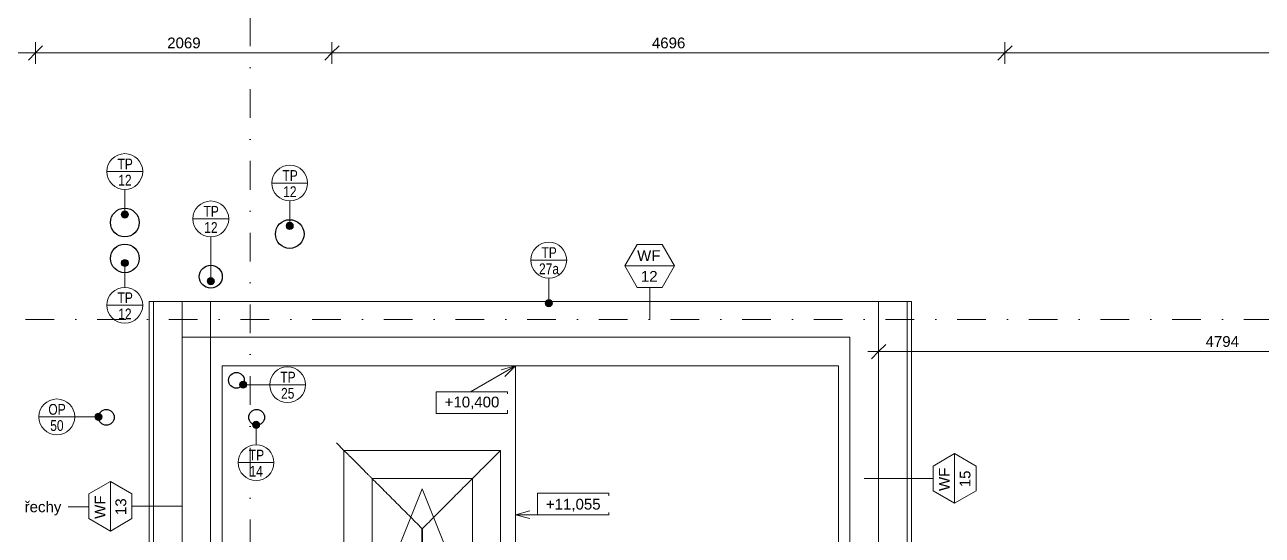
# Model space of a CAD drawing. Header units: millimetres. Extents: x -48069 to -12248, y -7799 to 11464.
# Drawn here: x -38409 to -29773, y -2107 to 1452 of the extents above; entities that cross this region are included whole.
import ezdxf

# ---------------------------------------------------------------- set-up
doc = ezdxf.new("R2010")
doc.units = ezdxf.units.MM
doc.linetypes.add('HA_DashDot_10mm-S3mm', pattern=[500, 200, -150, 0, -150])
for name, color, linetype, lineweight in [('A-____-____-DIMS', 9, 'Continuous', 5), ('A-____-____-DIMS-50', 9, 'Continuous', 5), ('A-DETL-____-OTLN', 9, 'Continuous', 25), ('A-DETL-____-THIN', 9, 'Continuous', 9), ('A-GENM-____-IDEN', 9, 'Continuous', 9), ('A-GLAZ-____-OTLN', 9, 'Continuous', 5), ('A-ROOF-____-OTLN', 9, 'Continuous', 9), ('A-WALL-____-IDEN', 9, 'Continuous', 9), ('A-WALL-____-OTLN', 9, 'Continuous', 9), ('G-____-____-DIMS', 9, 'Continuous', 5), ('G-____-____-TEXT', 9, 'Continuous', 5), ('I-WALL-____-OTLN', 9, 'Continuous', 9), ('S-GRID-____-OTLN', 9, 'Continuous', 5)]:
    doc.layers.add(name, color=color, linetype=linetype, lineweight=lineweight)
doc.styles.add('Arial_1', font='arial.ttf', dxfattribs={"height": 75})
doc.styles.add('Arial_4', font='arial.ttf', dxfattribs={"width": 0.8, "height": 75})
doc.styles.add('Arial_5', font='arial.ttf', dxfattribs={"height": 1.5})
doc.dimstyles.new('Inner_Dimensions', dxfattribs={"dimscale": 304.8, "dimtxt": 76.519455, "dimasz": 0.328084, "dimexe": 0.246063, "dimexo": 0.0625, "dimgap": 0.032808, "dimtad": 1, "dimdec": 0, "dimzin": 0, "dimdsep": 46, "dimtxsty": 'Arial_1', "dimblk1": 'OBLIQUE', "dimblk2": 'OBLIQUE', "dimsah": 1, "dimcen": 0.09, "dimdle": 0.246063, "dimazin": 0, "dimtfac": 1, "dimtdec": 4, "dimtix": 1, "dimtmove": 0, "dimatfit": 3, "dimfxl": 0.246063, "dimfxlon": 1, "dimtvp": 1, "dimtolj": 1, "dimtzin": 0, "dimlwd": 9, "dimlwe": 9, "dimarcsym": 2})

# ---------------------------------------------------------------- blocks, each defined once
blk = doc.blocks.new('Roof-Windows_VELUX_CXP_ISD-1 - CXP size 900x1200 _090120_-1781143-DPS_STŘECHA-C')
at = {"layer": 'A-GLAZ-____-OTLN'}
for p, q in [((-696.5, 546.5), (696.5, 546.5)), ((-696.5, -546.5), (-696.5, 546.5)), ((-669.5, 519.5), (-696.5, 546.5)), ((669.5, 519.5), (696.5, 546.5)), ((696.5, 546.5), (696.5, -546.5)), ((-577.3, 427.3), (-654.1, 504.1)), ((577.3, 427.3), (654.1, 504.1)), ((-540.5, 390.5), (-564.3, 414.3)), ((-499.7, 349.7), (-499.7, -349.7)), ((442.4, 349.7), (-499.7, 349.7)), ((-499.7, 349.6), (-499.7, -349.6)), ((442.4, 349.7), (-499.6, 349.7)), ((537.9, 387.9), (-429.3, 0)), ((499.7, 349.7), (442.7, 349.7)), ((499.6, 349.7), (442.7, 349.7)), ((499.7, -349.7), (499.7, 349.7)), ((499.7, -349.6), (499.7, 349.6)), ((540.5, 390.5), (564.3, 414.3)), ((-152.5, -2.5), (-152.5, 2.5)), ((-152.5, 2.5), (152.5, 2.5)), ((152.5, 2.5), (152.5, -2.5)), ((-429.3, 0), (537.9, -387.9)), ((152.5, -2.5), (-152.5, -2.5)), ((-654.1, -504.1), (-577.3, -427.3)), ((-564.3, -414.3), (-540.5, -390.5)), ((-499.7, -349.7), (442.4, -349.7)), ((-499.6, -349.7), (442.4, -349.7)), ((442.7, -349.7), (499.7, -349.7)), ((442.7, -349.7), (499.6, -349.7)), ((540.5, -390.5), (564.3, -414.3)), ((577.3, -427.3), (654.1, -504.1)), ((-696.5, -546.5), (-669.5, -519.5)), ((696.5, -546.5), (-696.5, -546.5)), ((669.5, -519.5), (696.5, -546.5))]:
    blk.add_line(p, q, dxfattribs=at)
for points, knots in [([(-654.1, 504.1), (-655.9, 505.9), (-658.4, 508.4), (-661.4, 511.4), (-663.2, 513.2), (-664.5, 514.5), (-665.7, 515.7), (-667.6, 517.6), (-668.9, 518.8), (-669.5, 519.5)], [0, 0, 0, 0, 0.25, 0.375, 0.5, 0.5625, 0.625, 0.75, 1, 1, 1, 1]), ([(654.1, 504.1), (655.9, 505.9), (658.4, 508.4), (661.4, 511.4), (663.2, 513.2), (664.5, 514.5), (665.7, 515.7), (667.6, 517.6), (668.8, 518.9), (669.5, 519.5)], [0, 0, 0, 0, 0.25, 0.375, 0.5, 0.5625, 0.625, 0.75, 1, 1, 1, 1]), ([(499.7, 349.7), (505.1, 355.1), (515.5, 365.5), (528.3, 378.3), (535.2, 385.2), (538, 388)], [0, 0, 0, 0, 0.3333333, 0.6666667, 0.9231467, 0.9231467, 0.9231467, 0.9231467]), ([(499.7, -349.7), (505.1, -355.1), (515.5, -365.5), (528.3, -378.3), (535.2, -385.2), (538, -388)], [0, 0, 0, 0, 0.3333333, 0.6666667, 0.9231467, 0.9231467, 0.9231467, 0.9231467]), ([(-669.5, -519.5), (-668.8, -518.9), (-667.6, -517.6), (-665.4, -515.4), (-663.9, -513.9), (-662.5, -512.5), (-661.1, -511.1), (-658.4, -508.4), (-655.9, -505.9), (-654.1, -504.1)], [-1, -1, -1, -1, -0.75, -0.625, -0.5, -0.4375, -0.375, -0.25, 0, 0, 0, 0]), ([(654.1, -504.1), (655.9, -505.9), (658.4, -508.4), (661.4, -511.4), (663.2, -513.2), (664.5, -514.5), (665.7, -515.7), (667.6, -517.6), (668.9, -518.8), (669.5, -519.5)], [0, 0, 0, 0, 0.25, 0.375, 0.5, 0.5625, 0.625, 0.75, 1, 1, 1, 1])]:
    blk.add_open_spline(points, degree=3, knots=knots, dxfattribs=at)
for points in [[(-564.3, 414.3), (-565.1, 415.1), (-566.8, 416.8), (-569.9, 419.9), (-573.4, 423.4), (-576, 426), (-577.3, 427.3)], [(-499.7, 349.7), (-505.1, 355.1), (-515.5, 365.5), (-529.3, 379.4), (-537, 387), (-540.5, 390.5)], [(-152.5, 2.5), (-182.3, 32.3), (-241.5, 91.5), (-329.2, 179.2), (-415.5, 265.5), (-471.8, 321.8), (-499.7, 349.7)], [(152.5, 2.5), (182.3, 32.3), (241.5, 91.5), (329.2, 179.2), (415.5, 265.5), (471.8, 321.8), (499.7, 349.7)], [(538.1, 388.1), (538.9, 388.9), (539.7, 389.7), (540.5, 390.5)], [(564.3, 414.3), (565.1, 415.1), (566.8, 416.8), (569.9, 419.9), (573.4, 423.4), (576, 426), (577.3, 427.3)], [(-499.7, -349.7), (-471.8, -321.8), (-415.5, -265.5), (-329.2, -179.2), (-241.5, -91.5), (-182.3, -32.3), (-152.5, -2.5)], [(152.5, -2.5), (182.3, -32.3), (241.5, -91.5), (329.2, -179.2), (415.5, -265.5), (471.8, -321.8), (499.7, -349.7)], [(-577.3, -427.3), (-576, -426), (-573.4, -423.4), (-569.9, -419.9), (-566.8, -416.8), (-565.1, -415.1), (-564.3, -414.3)], [(-540.5, -390.5), (-537, -387), (-529.4, -379.3), (-515.5, -365.5), (-505.1, -355.1), (-499.7, -349.7)], [(538.1, -388.1), (538.9, -388.9), (539.7, -389.7), (540.5, -390.5)], [(564.3, -414.3), (565.1, -415.1), (566.8, -416.8), (569.9, -419.9), (573.4, -423.4), (576, -426), (577.3, -427.3)]]:
    blk.add_open_spline(points, degree=3, dxfattribs=at)
blk = doc.blocks.new('HA_TAG_GM_Products - Generic-588599-DPS_STŘECHA-C')
at = {"layer": 'A-GENM-____-IDEN'}
blk.add_line((-2.5, 0), (2.5, 0), dxfattribs=at)
blk.add_circle((0, 0), 2.5, dxfattribs=at)
blk = doc.blocks.new('DIMBLOCK17-DPS_STŘECHA-C')
at = {"layer": 'A-____-____-DIMS-50', "lineweight": 9}
for p, q in [((-38984, 1330.6), (-38984, 1180.6)), ((-38984, 1255.6), (-38984, 1330.6)), ((-38984, 1255.6), (-38934, 1305.6)), ((-38334, 1330.6), (-38334, 1180.6)), ((-38334, 1255.6), (-38334, 1330.6)), ((-38334, 1255.6), (-38284, 1305.6)), ((-38984, 1255.6), (-39034, 1205.6)), ((-38984, 1255.6), (-38334, 1255.6)), ((-38334, 1255.6), (-38384, 1205.6))]:
    blk.add_line(p, q, dxfattribs=at)
at = {"layer": 'A-____-____-DIMS-50', "color": 0, "lineweight": 9, "insert": (-38745.5, 1363), "char_height": 75, "width": 207.662, "attachment_point": 1, "line_spacing_factor": 0.941778, "style": 'Arial_1'}
blk.add_mtext('650', dxfattribs=at)
blk = doc.blocks.new('_Oblique')
at = {"color": 0, "linetype": 'ByBlock', "lineweight": -2}
blk.add_line((-0.5, -0.5), (0.5, 0.5), dxfattribs=at)
blk = doc.blocks.new('DIMBLOCK18-DPS_STŘECHA-C')
at = {"layer": 'A-____-____-DIMS-50', "lineweight": 9}
for p, q in [((-38334, 1330.6), (-38334, 1180.6)), ((-38334, 1255.6), (-38334, 1330.6)), ((-38334, 1255.6), (-38284, 1305.6)), ((-36264.9, 1330.6), (-36264.9, 1180.6)), ((-36264.9, 1255.6), (-36264.9, 1330.6)), ((-36264.9, 1255.6), (-36214.9, 1305.6)), ((-38334, 1255.6), (-38384, 1205.6)), ((-38334, 1255.6), (-36264.9, 1255.6)), ((-36264.9, 1255.6), (-36314.9, 1205.6))]:
    blk.add_line(p, q, dxfattribs=at)
at = {"layer": 'A-____-____-DIMS-50', "color": 0, "lineweight": 9, "insert": (-37414.8, 1363), "char_height": 75, "width": 276.883, "attachment_point": 1, "line_spacing_factor": 0.941778, "style": 'Arial_1'}
blk.add_mtext('2069', dxfattribs=at)
blk = doc.blocks.new('DIMBLOCK19-DPS_STŘECHA-C')
at = {"layer": 'A-____-____-DIMS-50', "lineweight": 9}
for p, q in [((-36264.9, 1330.6), (-36264.9, 1180.6)), ((-36264.9, 1255.6), (-36264.9, 1330.6)), ((-36264.9, 1255.6), (-36214.9, 1305.6)), ((-31568.6, 1330.6), (-31568.6, 1180.6)), ((-31568.6, 1255.6), (-31568.6, 1330.6)), ((-31568.6, 1255.6), (-31518.6, 1305.6)), ((-36264.9, 1255.6), (-36314.9, 1205.6)), ((-36264.9, 1255.6), (-31568.6, 1255.6)), ((-31568.6, 1255.6), (-31618.6, 1205.6))]:
    blk.add_line(p, q, dxfattribs=at)
at = {"layer": 'A-____-____-DIMS-50', "color": 0, "lineweight": 9, "insert": (-34032.1, 1363), "char_height": 75, "width": 276.883, "attachment_point": 1, "line_spacing_factor": 0.941778, "style": 'Arial_1'}
blk.add_mtext('4696', dxfattribs=at)
blk = doc.blocks.new('DIMBLOCK20-DPS_STŘECHA-C')
at = {"layer": 'A-____-____-DIMS-50', "lineweight": 9}
for p, q in [((-31568.6, 1330.6), (-31568.6, 1180.6)), ((-31568.6, 1255.6), (-31568.6, 1330.6)), ((-31568.6, 1255.6), (-31518.6, 1305.6)), ((-22949.9, 1330.6), (-22949.9, 1180.6)), ((-22949.9, 1255.6), (-22949.9, 1330.6)), ((-22949.9, 1255.6), (-22899.9, 1305.6)), ((-31568.6, 1255.6), (-31618.6, 1205.6)), ((-31568.6, 1255.6), (-22874.9, 1255.6)), ((-22949.9, 1255.6), (-22999.9, 1205.6))]:
    blk.add_line(p, q, dxfattribs=at)
at = {"layer": 'A-____-____-DIMS-50', "color": 0, "lineweight": 9, "insert": (-27374.6, 1363), "char_height": 75, "width": 276.883, "attachment_point": 1, "line_spacing_factor": 0.941778, "style": 'Arial_1'}
blk.add_mtext('8619', dxfattribs=at)
blk = doc.blocks.new('DIMBLOCK37-DPS_STŘECHA-C')
at = {"layer": 'A-____-____-DIMS-50', "lineweight": 9}
for p, q in [((-32449.9, -751.1), (-32449.9, -901.1)), ((-32449.9, -826.1), (-32449.9, -751.1)), ((-32449.9, -826.1), (-32399.9, -776.1)), ((-27655.9, -751.1), (-27655.9, -901.1)), ((-27655.9, -826.1), (-27655.9, -751.1)), ((-27655.9, -826.1), (-27605.9, -776.1)), ((-32524.9, -826.1), (-27655.9, -826.1)), ((-32449.9, -826.1), (-32499.9, -876.1)), ((-27655.9, -826.1), (-27705.9, -876.1))]:
    blk.add_line(p, q, dxfattribs=at)
at = {"layer": 'A-____-____-DIMS-50', "color": 0, "lineweight": 9, "insert": (-30168.3, -718.8), "char_height": 75, "width": 276.883, "attachment_point": 1, "line_spacing_factor": 0.941778, "style": 'Arial_1'}
blk.add_mtext('4794', dxfattribs=at)
blk = doc.blocks.new('HA_TAG_WA_Partitions - Wall Finish_Exterior-2026017-DPS_STŘECHA-C')
at = {"layer": 'A-WALL-____-IDEN'}
for p, q in [((-1.73, 3), (-3.46, 0)), ((1.73, 3), (-1.73, 3)), ((3.46, 0), (1.73, 3)), ((-3.46, 0), (3.46, 0)), ((-3.46, 0), (-1.73, -3)), ((1.73, -3), (3.46, 0)), ((-1.73, -3), (1.73, -3))]:
    blk.add_line(p, q, dxfattribs=at)
at = {"layer": 'A-WALL-____-IDEN', "lineweight": 5, "insert": (-1.76, 2.18), "char_height": 1.5, "width": 4.1688, "attachment_point": 1, "style": 'Arial_5'}
blk.add_mtext('WF', dxfattribs=at)
blk = doc.blocks.new('Spot Elevations - Generic-448778-DPS_STŘECHA-C')
at = {"layer": 'G-____-____-DIMS', "lineweight": 9}
for p, q in [((-5, 0), (-5, 3)), ((-5, 3), (5, 3)), ((5, 3), (5, 0)), ((5, 0), (-5, 0))]:
    blk.add_line(p, q, dxfattribs=at)

msp = doc.modelspace()

# ---------------------------------------------------------------- hatches: boundary and pattern name
at = {"layer": 'A-GENM-____-IDEN'}
h = msp.add_hatch(color=256, dxfattribs=at)
edge = h.paths.add_edge_path()
edge.add_arc((-37710.7, 129.5), 25, 0, 360)
h = msp.add_hatch(color=256, dxfattribs=at)
edge = h.paths.add_edge_path()
edge.add_arc((-36559.9, 49.5), 25, 0, 360)
h = msp.add_hatch(color=256, dxfattribs=at)
edge = h.paths.add_edge_path()
edge.add_arc((-37710.7, -208.7), 25, 0, 360)
h = msp.add_hatch(color=256, dxfattribs=at)
edge = h.paths.add_edge_path()
edge.add_arc((-37110.7, -336.2), 25, 0, 360)
h = msp.add_hatch(color=256, dxfattribs=at)
edge = h.paths.add_edge_path()
edge.add_arc((-34752.1, -488.6), 25, 0, 360)
h = msp.add_hatch(color=256, dxfattribs=at)
edge = h.paths.add_edge_path()
edge.add_arc((-36884.5, -1057.4), 25, 0, 360)
h = msp.add_hatch(color=256, dxfattribs=at)
edge = h.paths.add_edge_path()
edge.add_arc((-37894.9, -1282), 25, 0, 360)
h = msp.add_hatch(color=256, dxfattribs=at)
edge = h.paths.add_edge_path()
edge.add_arc((-36794.7, -1337.5), 25, 0, 360)

# ---------------------------------------------------------------- linework, layer by layer
at = {"layer": 'A-DETL-____-OTLN'}
for centre, radius in [((-37710.7, 73.2), 100), ((-36559.9, -6.8), 100), ((-37710.7, -176.8), 100), ((-37110.7, -304.3), 80), ((-36931.9, -1026.8), 55), ((-37839.2, -1284.8), 55), ((-36790.9, -1284.8), 55)]:
    msp.add_circle(centre, radius, dxfattribs=at)
at = {"layer": 'A-DETL-____-THIN'}
msp.add_line((-36181.5, -1515.3), (-36234.5, -1462.2), dxfattribs=at)
at = {"layer": 'A-GENM-____-IDEN'}
for p, q in [((-37710.7, 129.5), (-37710.7, 303.6)), ((-36559.9, 49.5), (-36559.9, 223.6)), ((-37110.7, -336.2), (-37110.7, -26.4)), ((-37710.7, -208.7), (-37710.7, -378.8)), ((-34752.1, -488.6), (-34752.1, -314.2)), ((-36884.5, -1057.4), (-36699.7, -1057.4)), ((-37894.9, -1282), (-38060.2, -1282)), ((-36794.7, -1337.5), (-36794.7, -1475.9))]:
    msp.add_line(p, q, dxfattribs=at)
for centre in [(-37710.7, 129.5), (-36559.9, 49.5), (-37710.7, -208.7), (-37110.7, -336.2), (-34752.1, -488.6), (-36884.5, -1057.4), (-37894.9, -1282), (-36794.7, -1337.5)]:
    msp.add_circle(centre, 25, dxfattribs=at)
at = {"layer": 'A-ROOF-____-OTLN'}
for p, q in [((-37311.6, -476.8), (-37111.6, -476.8)), ((-34984.9, -5381.8), (-34984.9, -926.8))]:
    msp.add_line(p, q, dxfattribs=at)
at = {"layer": 'A-WALL-____-IDEN'}
for p, q in [((-34047.5, -601.8), (-34047.5, -378.8)), ((-32549.9, -1710.8), (-32069.9, -1710.8)), ((-37312.3, -1904.8), (-37661.6, -1904.8))]:
    msp.add_line(p, q, dxfattribs=at)
at = {"layer": 'A-WALL-____-OTLN'}
for p, q in [((-37541.6, -5786.8), (-37541.6, -476.8)), ((-37311.6, -476.8), (-37541.6, -476.8)), ((-37511.6, -5741.8), (-37511.6, -476.8)), ((-37311.6, -476.8), (-37311.6, -5661.8)), ((-32649.9, -476.8), (-32219.9, -476.8)), ((-32449.9, -476.8), (-32449.9, -5661.8)), ((-32249.9, -476.8), (-32249.9, -5741.8)), ((-32219.9, -476.8), (-32219.9, -5786.8)), ((-37311.6, -726.8), (-32649.9, -726.8)), ((-37111.6, -726.8), (-37111.6, -5461.8)), ((-32649.9, -5461.8), (-32649.9, -726.8)), ((-32729.9, -926.8), (-37031.6, -926.8)), ((-37031.6, -926.8), (-37031.6, -5381.8)), ((-32729.9, -5381.8), (-32729.9, -926.8))]:
    msp.add_line(p, q, dxfattribs=at)
at = {"layer": 'G-____-____-DIMS', "lineweight": 9}
for p, q in [((-34984.9, -926.8), (-35299.1, -1108.2)), ((-34984.9, -926.8), (-35084.9, -953.6)), ((-34984.9, -926.8), (-35058.1, -1000)), ((-35299.1, -1108.2), (-35289, -1108.2)), ((-34984.9, -1963.9), (-34884.9, -1937.1)), ((-34984.9, -1963.9), (-34884.9, -1990.7)), ((-34984.9, -1963.9), (-34581.7, -1963.9))]:
    msp.add_line(p, q, dxfattribs=at)
at = {"layer": 'G-____-____-TEXT', "color": 7, "lineweight": 9}
msp.add_line((-37961.2, -1909), (-38106.7, -1909), dxfattribs=at)
at = {"layer": 'I-WALL-____-OTLN'}
for q in [(-32649.9, -476.8), (-37111.6, -726.8)]:
    msp.add_line((-37111.6, -476.8), q, dxfattribs=at)
at = {"layer": 'S-GRID-____-OTLN', "linetype": 'HA_DashDot_10mm-S3mm', "lineweight": 9}
for p, q in [((-36834.9, -6198.9), (-36834.9, 9864.3)), ((-22199.7, -601.8), (-46469.1, -601.8))]:
    msp.add_line(p, q, dxfattribs=at)

# ---------------------------------------------------------------- block references
at = {"layer": 'A-GENM-____-IDEN', "xscale": 49.99999999999998, "yscale": 49.99999999999998, "zscale": 49.99999999999998}
for p in [(-37710.7, 428.6), (-36559.9, 348.6), (-37110.7, 98.6), (-34752.1, -189.2), (-37710.7, -503.8), (-36574.7, -1057.4), (-38185.2, -1282), (-36794.7, -1600.9)]:
    msp.add_blockref('HA_TAG_GM_Products - Generic-588599-DPS_STŘECHA-C', p, dxfattribs=at)
at = {"layer": 'A-GLAZ-____-OTLN', "rotation": 269.9999999999997}
msp.add_blockref('Roof-Windows_VELUX_CXP_ISD-1 - CXP size 900x1200 _090120_-1781143-DPS_STŘECHA-C', (-35634.9, -2211.8), dxfattribs=at)
at = {"layer": 'A-WALL-____-IDEN', "lineweight": 5, "xscale": 49.99999999999998, "yscale": 49.99999999999998, "zscale": 49.99999999999998}
msp.add_blockref('HA_TAG_WA_Partitions - Wall Finish_Exterior-2026017-DPS_STŘECHA-C', (-34047.5, -228.8), dxfattribs=at)
at = {"layer": 'A-WALL-____-IDEN', "lineweight": 5, "xscale": 49.99999999999998, "yscale": 49.99999999999998, "zscale": 49.99999999999998, "rotation": 89.99999999999979}
for p in [(-31919.9, -1710.8), (-37811.6, -1904.8)]:
    msp.add_blockref('HA_TAG_WA_Partitions - Wall Finish_Exterior-2026017-DPS_STŘECHA-C', p, dxfattribs=at)
at = {"layer": 'G-____-____-DIMS', "lineweight": 9, "xscale": 49.99999999999998, "yscale": 49.99999999999998, "zscale": 49.99999999999998, "rotation": 180}
msp.add_blockref('Spot Elevations - Generic-448778-DPS_STŘECHA-C', (-35289, -1108.2), dxfattribs=at)
at = {"layer": 'G-____-____-DIMS', "lineweight": 9, "xscale": 49.99999999999998, "yscale": 49.99999999999998, "zscale": 49.99999999999998}
msp.add_blockref('Spot Elevations - Generic-448778-DPS_STŘECHA-C', (-34581.7, -1963.9), dxfattribs=at)

# ---------------------------------------------------------------- texts
at = {"layer": 'A-GENM-____-IDEN', "lineweight": 5, "char_height": 75, "attachment_point": 1, "style": 'Arial_4'}
for s, insert, width in [('TP', (-37761.7, 518.7), 128.27), ('TP', (-36610.9, 438.7), 128.27), ('12', (-37756.5, 406), 115.443), ('12', (-36605.7, 326), 115.443), ('TP', (-37161.7, 188.7), 128.27), ('12', (-37156.5, 76), 115.443), ('TP', (-34803.1, -99.1), 128.27), ('27a', (-34820.3, -211.8), 169.958), ('TP', (-37761.7, -413.7), 128.27), ('12', (-37756.5, -526.4), 115.443), ('TP', (-36625.7, -967.3), 128.27), ('25', (-36620.5, -1080.1), 115.443), ('OP', (-38244.2, -1191.9), 147.51), ('50', (-38231, -1304.6), 115.443), ('TP', (-36845.7, -1510.8), 128.27), ('14', (-36840.5, -1623.5), 115.443)]:
    msp.add_mtext(s, dxfattribs=dict(at, insert=insert, width=width))
at = {"layer": 'A-WALL-____-IDEN', "lineweight": 5, "insert": (-34109, -264.4), "char_height": 75, "width": 144.304, "attachment_point": 1, "style": 'Arial_1'}
msp.add_mtext('12', dxfattribs=at)
at = {"layer": 'A-WALL-____-IDEN', "lineweight": 5, "char_height": 75, "width": 144.304, "attachment_point": 1, "rotation": 90, "style": 'Arial_1'}
for s, insert in [('15', (-31884.3, -1772.3)), ('13', (-37776, -1966.3))]:
    msp.add_mtext(s, dxfattribs=dict(at, insert=insert))
at = {"layer": 'G-____-____-TEXT', "color": 7, "lineweight": 9, "insert": (-38409.8, -1871.5), "char_height": 75, "width": 308.65, "attachment_point": 1, "style": 'Arial_1'}
msp.add_mtext('řechy', dxfattribs=at)

# ---------------------------------------------------------------- dimensions: what is measured, and where the dimension line sits
at = {"layer": 'A-____-____-DIMS', "lineweight": 9}
for base, p1, p2, override, picture, middle in [((-38334, 1255.6), (-38984, 1330.6), (-38334, 1330.6), {"dimpost": '<>', "dimfxl": 650}, 'DIMBLOCK17-DPS_STŘECHA-C', (-38659, 1303.9)), ((-36264.9, 1255.6), (-38334, 1330.6), (-36264.9, 1330.6), {"dimpost": '<>', "dimfxl": 2069.048474}, 'DIMBLOCK18-DPS_STŘECHA-C', (-37299.5, 1303.9)), ((-31568.6, 1255.6), (-36264.9, 1330.6), (-31568.6, 1330.6), {"dimpost": '<>', "dimfxl": 4696.348724}, 'DIMBLOCK19-DPS_STŘECHA-C', (-33916.8, 1303.9)), ((-22949.9, 1255.6), (-31568.6, 1330.6), (-22949.9, 1330.6), {"dimpost": '<>', "dimfxl": 8618.68047}, 'DIMBLOCK20-DPS_STŘECHA-C', (-27259.2, 1303.9)), ((-27655.9, -826.1), (-32449.9, -751.1), (-27655.9, -751.1), {"dimpost": '<>', "dimfxl": 4793.970805}, 'DIMBLOCK37-DPS_STŘECHA-C', (-30052.9, -777.8))]:
    dim = msp.add_linear_dim(base=base, p1=p1, p2=p2, dimstyle='Inner_Dimensions', override=override, dxfattribs=at)
    dim.commit()
    dim.dimension.update_dxf_attribs({"geometry": picture, "text_midpoint": middle})

# ---------------------------------------------------------------- next in the draw order: texts
at = {"layer": 'G-____-____-DIMS', "lineweight": 9, "char_height": 75, "width": 456.351, "attachment_point": 1, "line_spacing_factor": 0.941778, "style": 'Arial_1', "bg_fill": 3, "box_fill_scale": 1.25, "bg_fill_color": 256, "bg_fill_true_color": 13158600, "bg_fill_transparency": 0}
for s, insert in [('+10,400', (-35478.6, -1140.7)), ('+11,055', (-34771.9, -1853))]:
    msp.add_mtext(s, dxfattribs=dict(at, insert=insert))

doc.saveas('drawing.dxf')
